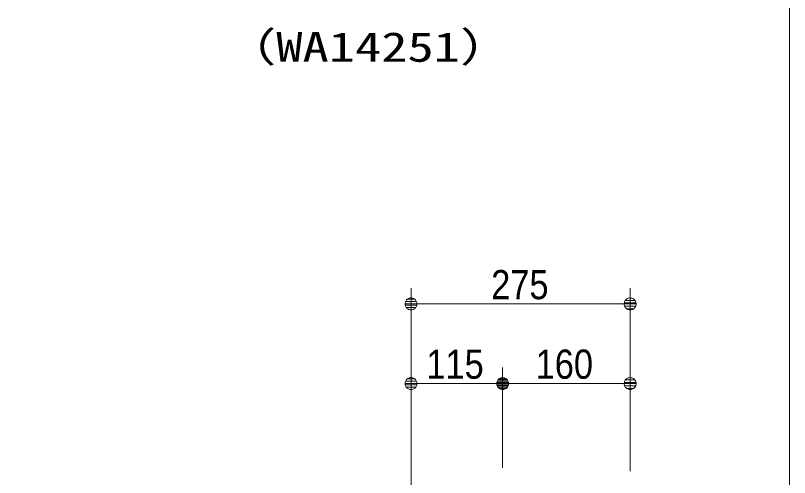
# Model space of a CAD drawing. Units: millimetres, scale not verified. Extents: x -6062 to 6062, y -3045 to 3045.
# Drawn here: x 1241 to 2212, y -1128 to -548 of the extents above; entities that cross this region are included whole.
import ezdxf
from ezdxf.enums import TextEntityAlignment as Align

# ---------------------------------------------------------------- set-up
doc = ezdxf.new("R2010")
doc.units = ezdxf.units.MM
doc.header["$LTSCALE"] = 20
for name, color, linetype, lineweight in [('0-0_1図面枠', 7, 'Continuous', 9), ('0-1_2寸法-1', 7, 'Continuous', 9), ('0-2_0', 7, 'Continuous', 9)]:
    doc.layers.add(name, color=color, linetype=linetype, lineweight=lineweight)
doc.styles.add('ＭＳ ゴシック', font='')
doc.styles.add('ＭＳ Ｐゴシック', font='')
doc.styles.get('ＭＳ ゴシック').set_extended_font_data('MS Gothic')
doc.styles.get('ＭＳ Ｐゴシック').set_extended_font_data('MS PGothic')

# ---------------------------------------------------------------- blocks, each defined once
blk = doc.blocks.new('グループ-2')
at = {"layer": '0-0_1図面枠'}
blk.add_lwpolyline([(-80000, 55400), (80000, 55400), (80000, -55400), (-80000, -55400)], close=True, dxfattribs=at)
blk = doc.blocks.new('図面枠')
at = {"layer": '0-0_1図面枠'}
blk.add_blockref('グループ-2', (0, 0), dxfattribs=at)
blk = doc.blocks.new('_Dot')
at = {"layer": '0-2_0'}
for p, q in [((-10, 0), (-20, 0)), ((9.78, 2), (-9.78, 2)), ((7.99, 6), (-7.99, 6)), ((9.16, -3.98), (-9.16, -3.98)), ((6, -7.98), (-6, -7.98))]:
    blk.add_line(p, q, dxfattribs=at)
for points in [[(10, 0), (9.92, 1.25), (9.69, 2.49), (9.3, 3.68), (8.76, 4.82), (8.09, 5.88), (7.29, 6.85), (6.37, 7.71), (5.36, 8.44), (4.26, 9.05), (3.09, 9.51), (1.87, 9.82), (0.63, 9.98), (-0.63, 9.98), (-1.87, 9.82), (-3.09, 9.51), (-4.26, 9.05), (-5.36, 8.44), (-6.37, 7.71), (-7.29, 6.85), (-8.09, 5.88), (-8.76, 4.82), (-9.3, 3.68), (-9.69, 2.49), (-9.92, 1.25), (-10, 0), (0, 0)], [(-10, 0), (-9.92, -1.25), (-9.69, -2.49), (-9.3, -3.68), (-8.76, -4.82), (-8.09, -5.88), (-7.29, -6.85), (-6.37, -7.71), (-5.36, -8.44), (-4.26, -9.05), (-3.09, -9.51), (-1.87, -9.82), (-0.63, -9.98), (0.63, -9.98), (1.87, -9.82), (3.09, -9.51), (4.26, -9.05), (5.36, -8.44), (6.37, -7.71), (7.29, -6.85), (8.09, -5.88), (8.76, -4.82), (9.3, -3.68), (9.69, -2.49), (9.92, -1.25), (10, 0), (0, 0)]]:
    blk.add_lwpolyline(points, close=True, dxfattribs=at)

msp = doc.modelspace()

# ---------------------------------------------------------------- linework, layer by layer
at = {"layer": '0-1_2寸法-1'}
for p, q in [((1737.5, -990), (1737.5, -890)), ((2012.5, -990.25), (2012.5, -890)), ((1752.51, -910), (1997.49, -910)), ((1737.5, -1300), (1737.5, -990)), ((1852.5, -1116), (1852.5, -990)), ((1852.5, -1116), (1852.5, -990)), ((2012.5, -1120), (2012.5, -990)), ((1837.49, -1010), (1752.51, -1010)), ((1867.51, -1010), (1997.49, -1010))]:
    msp.add_line(p, q, dxfattribs=at)

# ---------------------------------------------------------------- block references
at = {"layer": '0-0_1図面枠', "xscale": 0.05, "yscale": 0.05}
msp.add_blockref('図面枠', (-1787.5, 0), dxfattribs=at)
at = {"layer": '0-1_2寸法-1', "xscale": 0.7503418, "yscale": 0.7503418, "rotation": 180}
for p in [(1737.5, -910), (1737.5, -1010), (1852.5, -1010)]:
    msp.add_blockref('_Dot', p, dxfattribs=at)
at = {"layer": '0-1_2寸法-1', "xscale": 0.7503418, "yscale": 0.7503418}
for p in [(2012.5, -910), (1852.5, -1010), (2012.5, -1010)]:
    msp.add_blockref('_Dot', p, dxfattribs=at)

# ---------------------------------------------------------------- texts
at = {"layer": '0-0_1図面枠', "style": 'ＭＳ ゴシック', "width": 1.3}
msp.add_text('（WA14251）', height=37.24, dxfattribs=at).set_placement((1502.41, -617.08), align=Align.BOTTOM_LEFT)
at = {"layer": '0-1_2寸法-1', "style": 'ＭＳ Ｐゴシック', "width": 0.9}
for s, p in [('275', (1838.11, -915.06)), ('115', (1756.78, -1014.96)), ('160', (1893.89, -1014.96))]:
    msp.add_text(s, height=36.66, dxfattribs=at).set_placement(p, align=Align.BOTTOM_LEFT)

doc.saveas('drawing.dxf')
